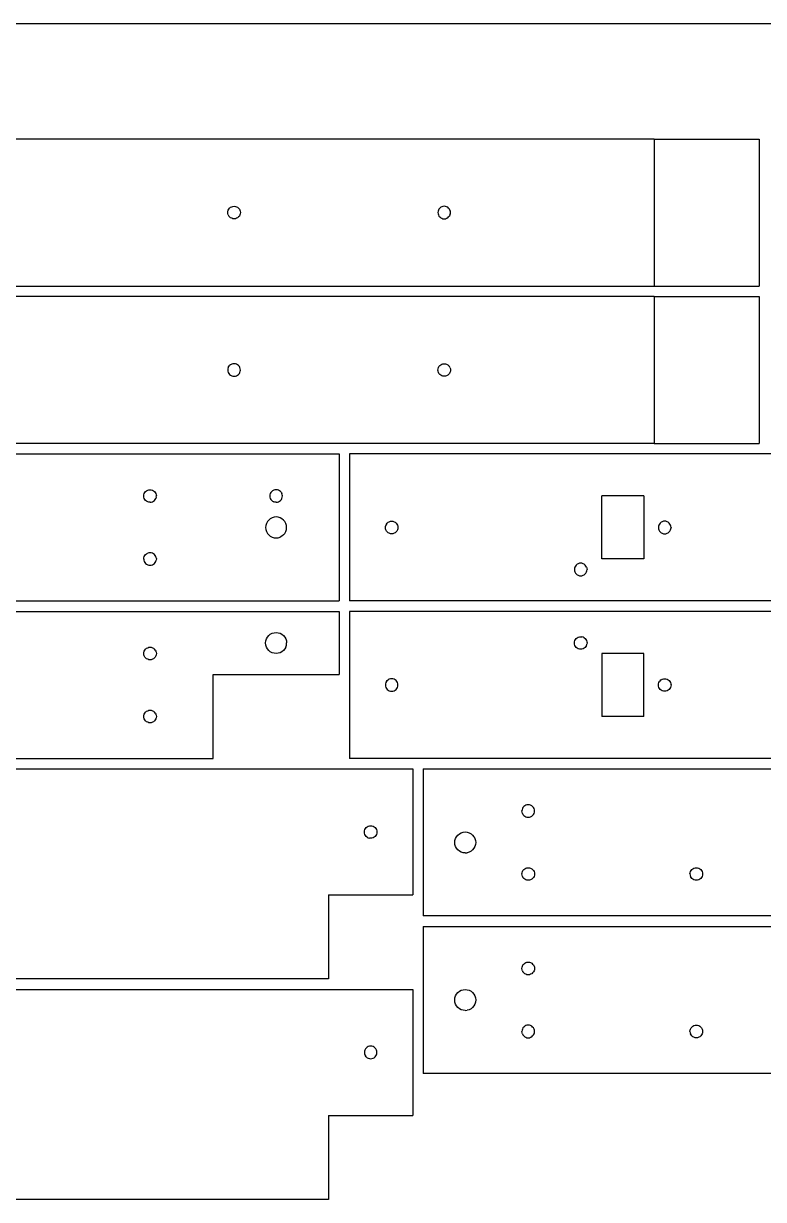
# Model space of a CAD drawing. Extents: x -122 to 122, y -61 to 61.
# Drawn here: x -3.6 to 31.7, y 5 to 61 of the extents above; entities that cross this region are included whole.
import ezdxf

# ---------------------------------------------------------------- set-up
doc = ezdxf.new("R2010")
doc.units = 0

msp = doc.modelspace()

# ---------------------------------------------------------------- linework, layer by layer
for p, q in [((-122.046, 60.991), (121.954, 60.991)), ((26.454, 55.491), (-33.546, 55.491)), ((26.454, 55.491), (26.454, 48.491)), ((26.454, 55.491), (31.454, 55.491)), ((31.454, 55.491), (31.454, 48.491)), ((6.16, 52.049), (6.177, 52.105)), ((6.177, 52.105), (6.204, 52.157)), ((6.204, 52.157), (6.242, 52.203)), ((6.242, 52.203), (6.287, 52.24)), ((6.287, 52.24), (6.339, 52.268)), ((6.339, 52.268), (6.395, 52.285)), ((6.395, 52.285), (6.454, 52.291)), ((6.454, 52.291), (6.512, 52.285)), ((6.512, 52.285), (6.569, 52.268)), ((6.569, 52.268), (6.621, 52.24)), ((6.621, 52.24), (6.666, 52.203)), ((6.666, 52.203), (6.703, 52.157)), ((6.703, 52.157), (6.731, 52.105)), ((6.731, 52.105), (6.748, 52.049)), ((16.177, 52.105), (16.16, 52.049)), ((16.204, 52.157), (16.177, 52.105)), ((16.242, 52.203), (16.204, 52.157)), ((16.287, 52.24), (16.242, 52.203)), ((16.339, 52.268), (16.287, 52.24)), ((16.395, 52.285), (16.339, 52.268)), ((16.454, 52.291), (16.395, 52.285)), ((16.512, 52.285), (16.454, 52.291)), ((16.569, 52.268), (16.512, 52.285)), ((16.621, 52.24), (16.569, 52.268)), ((16.666, 52.203), (16.621, 52.24)), ((16.703, 52.157), (16.666, 52.203)), ((16.731, 52.105), (16.703, 52.157)), ((16.748, 52.049), (16.731, 52.105)), ((6.154, 51.991), (6.16, 52.049)), ((6.16, 51.932), (6.154, 51.991)), ((6.177, 51.876), (6.16, 51.932)), ((6.177, 51.876), (6.204, 51.824)), ((6.204, 51.824), (6.242, 51.779)), ((6.287, 51.741), (6.242, 51.779)), ((6.339, 51.714), (6.287, 51.741)), ((6.395, 51.696), (6.339, 51.714)), ((6.454, 51.691), (6.395, 51.696)), ((6.512, 51.696), (6.454, 51.691)), ((6.569, 51.714), (6.512, 51.696)), ((6.621, 51.741), (6.569, 51.714)), ((6.666, 51.779), (6.621, 51.741)), ((6.703, 51.824), (6.666, 51.779)), ((6.731, 51.876), (6.703, 51.824)), ((6.748, 51.932), (6.731, 51.876)), ((6.748, 52.049), (6.754, 51.991)), ((6.754, 51.991), (6.748, 51.932)), ((16.16, 52.049), (16.154, 51.991)), ((16.154, 51.991), (16.16, 51.932)), ((16.16, 51.932), (16.177, 51.876)), ((16.177, 51.876), (16.204, 51.824)), ((16.204, 51.824), (16.242, 51.779)), ((16.242, 51.779), (16.287, 51.741)), ((16.287, 51.741), (16.339, 51.714)), ((16.339, 51.714), (16.395, 51.696)), ((16.395, 51.696), (16.454, 51.691)), ((16.454, 51.691), (16.512, 51.696)), ((16.512, 51.696), (16.569, 51.714)), ((16.569, 51.714), (16.621, 51.741)), ((16.621, 51.741), (16.666, 51.779)), ((16.703, 51.824), (16.666, 51.779)), ((16.731, 51.876), (16.703, 51.824)), ((16.731, 51.876), (16.748, 51.932)), ((16.754, 51.991), (16.748, 52.049)), ((16.748, 51.932), (16.754, 51.991)), ((-33.546, 48.491), (26.454, 48.491)), ((26.454, 48.491), (31.454, 48.491)), ((26.454, 47.991), (-33.546, 47.991)), ((26.454, 47.991), (26.454, 40.991)), ((26.454, 47.991), (31.454, 47.991)), ((31.454, 47.991), (31.454, 40.991)), ((6.16, 44.549), (6.154, 44.491)), ((6.154, 44.491), (6.16, 44.432)), ((6.177, 44.605), (6.16, 44.549)), ((6.16, 44.432), (6.177, 44.376)), ((6.177, 44.605), (6.204, 44.657)), ((6.177, 44.376), (6.204, 44.324)), ((6.204, 44.657), (6.242, 44.703)), ((6.204, 44.324), (6.242, 44.279)), ((6.287, 44.74), (6.242, 44.703)), ((6.242, 44.279), (6.287, 44.241)), ((6.339, 44.768), (6.287, 44.74)), ((6.287, 44.241), (6.339, 44.213)), ((6.395, 44.785), (6.339, 44.768)), ((6.454, 44.791), (6.395, 44.785)), ((6.512, 44.785), (6.454, 44.791)), ((6.569, 44.768), (6.512, 44.785)), ((6.621, 44.74), (6.569, 44.768)), ((6.569, 44.213), (6.621, 44.241)), ((6.666, 44.703), (6.621, 44.74)), ((6.621, 44.241), (6.666, 44.279)), ((6.703, 44.657), (6.666, 44.703)), ((6.666, 44.279), (6.703, 44.324)), ((6.731, 44.605), (6.703, 44.657)), ((6.703, 44.324), (6.731, 44.376)), ((6.748, 44.549), (6.731, 44.605)), ((6.731, 44.376), (6.748, 44.432)), ((6.754, 44.491), (6.748, 44.549)), ((6.748, 44.432), (6.754, 44.491)), ((16.154, 44.491), (16.16, 44.549)), ((16.16, 44.432), (16.154, 44.491)), ((16.16, 44.549), (16.177, 44.605)), ((16.177, 44.376), (16.16, 44.432)), ((16.177, 44.605), (16.204, 44.657)), ((16.204, 44.324), (16.177, 44.376)), ((16.204, 44.657), (16.242, 44.703)), ((16.242, 44.279), (16.204, 44.324)), ((16.242, 44.703), (16.287, 44.74)), ((16.287, 44.241), (16.242, 44.279)), ((16.287, 44.74), (16.339, 44.768)), ((16.339, 44.213), (16.287, 44.241)), ((16.339, 44.768), (16.395, 44.785)), ((16.395, 44.785), (16.454, 44.791)), ((16.454, 44.791), (16.512, 44.785)), ((16.512, 44.785), (16.569, 44.768)), ((16.569, 44.768), (16.621, 44.74)), ((16.621, 44.241), (16.569, 44.213)), ((16.621, 44.74), (16.666, 44.703)), ((16.666, 44.279), (16.621, 44.241)), ((16.703, 44.657), (16.666, 44.703)), ((16.703, 44.324), (16.666, 44.279)), ((16.731, 44.605), (16.703, 44.657)), ((16.731, 44.376), (16.703, 44.324)), ((16.731, 44.605), (16.748, 44.549)), ((16.748, 44.432), (16.731, 44.376)), ((16.748, 44.549), (16.754, 44.491)), ((16.754, 44.491), (16.748, 44.432)), ((6.339, 44.213), (6.395, 44.196)), ((6.395, 44.196), (6.454, 44.191)), ((6.454, 44.191), (6.512, 44.196)), ((6.512, 44.196), (6.569, 44.213)), ((16.395, 44.196), (16.339, 44.213)), ((16.454, 44.191), (16.395, 44.196)), ((16.512, 44.196), (16.454, 44.191)), ((16.569, 44.213), (16.512, 44.196)), ((26.454, 40.991), (-33.546, 40.991)), ((26.454, 40.991), (31.454, 40.991)), ((-38.546, 40.491), (11.454, 40.491)), ((11.454, 40.491), (11.454, 33.491)), ((11.954, 40.491), (11.954, 33.491)), ((91.954, 40.491), (11.954, 40.491)), ((2.177, 38.606), (2.204, 38.657)), ((2.204, 38.657), (2.242, 38.703)), ((2.242, 38.703), (2.287, 38.74)), ((2.287, 38.74), (2.339, 38.768)), ((2.339, 38.768), (2.395, 38.785)), ((2.395, 38.785), (2.454, 38.791)), ((2.454, 38.791), (2.512, 38.785)), ((2.512, 38.785), (2.569, 38.768)), ((2.569, 38.768), (2.621, 38.74)), ((2.621, 38.74), (2.666, 38.703)), ((2.666, 38.703), (2.703, 38.657)), ((2.703, 38.657), (2.731, 38.606)), ((8.204, 38.657), (8.177, 38.606)), ((8.242, 38.703), (8.204, 38.657)), ((8.287, 38.74), (8.242, 38.703)), ((8.339, 38.768), (8.287, 38.74)), ((8.395, 38.785), (8.339, 38.768)), ((8.454, 38.791), (8.395, 38.785)), ((8.512, 38.785), (8.454, 38.791)), ((8.569, 38.768), (8.512, 38.785)), ((8.621, 38.74), (8.569, 38.768)), ((8.666, 38.703), (8.621, 38.74)), ((8.703, 38.657), (8.666, 38.703)), ((8.703, 38.657), (8.731, 38.606)), ((2.154, 38.491), (2.16, 38.549)), ((2.16, 38.432), (2.154, 38.491)), ((2.16, 38.549), (2.177, 38.606)), ((2.177, 38.376), (2.16, 38.432)), ((2.204, 38.324), (2.177, 38.376)), ((2.242, 38.279), (2.204, 38.324)), ((2.287, 38.241), (2.242, 38.279)), ((2.339, 38.214), (2.287, 38.241)), ((2.395, 38.196), (2.339, 38.214)), ((2.454, 38.191), (2.395, 38.196)), ((2.454, 38.191), (2.512, 38.196)), ((2.512, 38.196), (2.569, 38.214)), ((2.569, 38.214), (2.621, 38.241)), ((2.621, 38.241), (2.666, 38.279)), ((2.666, 38.279), (2.703, 38.324)), ((2.703, 38.324), (2.731, 38.376)), ((2.731, 38.606), (2.748, 38.549)), ((2.748, 38.432), (2.731, 38.376)), ((2.748, 38.549), (2.754, 38.491)), ((2.748, 38.432), (2.754, 38.491)), ((8.16, 38.549), (8.154, 38.491)), ((8.154, 38.491), (8.16, 38.432)), ((8.177, 38.606), (8.16, 38.549)), ((8.16, 38.432), (8.177, 38.376)), ((8.177, 38.376), (8.204, 38.324)), ((8.204, 38.324), (8.242, 38.279)), ((8.242, 38.279), (8.287, 38.241)), ((8.287, 38.241), (8.339, 38.214)), ((8.395, 38.196), (8.339, 38.214)), ((8.454, 38.191), (8.395, 38.196)), ((8.454, 38.191), (8.512, 38.196)), ((8.512, 38.196), (8.569, 38.214)), ((8.569, 38.214), (8.621, 38.241)), ((8.621, 38.241), (8.666, 38.279)), ((8.666, 38.279), (8.703, 38.324)), ((8.703, 38.324), (8.731, 38.376)), ((8.748, 38.549), (8.731, 38.606)), ((8.731, 38.376), (8.748, 38.432)), ((8.754, 38.491), (8.748, 38.549)), ((8.748, 38.432), (8.754, 38.491)), ((23.954, 35.491), (23.954, 38.491)), ((25.954, 38.491), (23.954, 38.491)), ((25.954, 38.491), (25.954, 35.491)), ((7.963, 37.088), (7.954, 36.991)), ((7.954, 36.991), (7.963, 36.893)), ((7.992, 37.182), (7.963, 37.088)), ((8.038, 37.269), (7.992, 37.182)), ((8.1, 37.344), (8.038, 37.269)), ((8.176, 37.406), (8.1, 37.344)), ((8.263, 37.453), (8.176, 37.406)), ((8.356, 37.481), (8.263, 37.453)), ((8.454, 37.491), (8.356, 37.481)), ((8.551, 37.481), (8.454, 37.491)), ((8.645, 37.453), (8.551, 37.481)), ((8.732, 37.406), (8.645, 37.453)), ((8.807, 37.344), (8.732, 37.406)), ((8.87, 37.269), (8.807, 37.344)), ((8.916, 37.182), (8.87, 37.269)), ((8.944, 37.088), (8.916, 37.182)), ((8.954, 36.991), (8.944, 37.088)), ((8.944, 36.893), (8.954, 36.991)), ((13.654, 36.991), (13.66, 37.049)), ((13.66, 36.932), (13.654, 36.991)), ((13.677, 37.106), (13.66, 37.049)), ((13.704, 37.157), (13.677, 37.106)), ((13.704, 37.157), (13.742, 37.203)), ((13.742, 37.203), (13.787, 37.24)), ((13.787, 37.24), (13.839, 37.268)), ((13.839, 37.268), (13.895, 37.285)), ((13.895, 37.285), (13.954, 37.291)), ((13.954, 37.291), (14.012, 37.285)), ((14.012, 37.285), (14.069, 37.268)), ((14.069, 37.268), (14.121, 37.24)), ((14.121, 37.24), (14.166, 37.203)), ((14.166, 37.203), (14.203, 37.157)), ((14.203, 37.157), (14.231, 37.106)), ((14.231, 37.106), (14.248, 37.049)), ((14.248, 37.049), (14.254, 36.991)), ((14.254, 36.991), (14.248, 36.932)), ((26.66, 37.049), (26.654, 36.991)), ((26.654, 36.991), (26.66, 36.932)), ((26.677, 37.106), (26.66, 37.049)), ((26.704, 37.157), (26.677, 37.106)), ((26.742, 37.203), (26.704, 37.157)), ((26.787, 37.24), (26.742, 37.203)), ((26.839, 37.268), (26.787, 37.24)), ((26.895, 37.285), (26.839, 37.268)), ((26.954, 37.291), (26.895, 37.285)), ((27.012, 37.285), (26.954, 37.291)), ((27.069, 37.268), (27.012, 37.285)), ((27.121, 37.24), (27.069, 37.268)), ((27.166, 37.203), (27.121, 37.24)), ((27.203, 37.157), (27.166, 37.203)), ((27.231, 37.106), (27.203, 37.157)), ((27.248, 37.049), (27.231, 37.106)), ((27.254, 36.991), (27.248, 37.049)), ((27.248, 36.932), (27.252, 36.973)), ((27.254, 36.991), (27.252, 36.973)), ((7.963, 36.893), (7.992, 36.799)), ((7.992, 36.799), (8.038, 36.713)), ((8.038, 36.713), (8.1, 36.637)), ((8.1, 36.637), (8.176, 36.575)), ((8.176, 36.575), (8.263, 36.529)), ((8.263, 36.529), (8.356, 36.5)), ((8.356, 36.5), (8.454, 36.491)), ((8.454, 36.491), (8.551, 36.5)), ((8.551, 36.5), (8.645, 36.529)), ((8.732, 36.575), (8.645, 36.529)), ((8.807, 36.637), (8.732, 36.575)), ((8.807, 36.637), (8.87, 36.713)), ((8.87, 36.713), (8.916, 36.799)), ((8.916, 36.799), (8.944, 36.893)), ((13.677, 36.876), (13.66, 36.932)), ((13.704, 36.824), (13.677, 36.876)), ((13.742, 36.779), (13.704, 36.824)), ((13.787, 36.741), (13.742, 36.779)), ((13.839, 36.714), (13.787, 36.741)), ((13.895, 36.697), (13.839, 36.714)), ((13.954, 36.691), (13.895, 36.697)), ((14.012, 36.697), (13.954, 36.691)), ((14.069, 36.714), (14.012, 36.697)), ((14.121, 36.741), (14.069, 36.714)), ((14.166, 36.779), (14.121, 36.741)), ((14.203, 36.824), (14.166, 36.779)), ((14.231, 36.876), (14.203, 36.824)), ((14.248, 36.932), (14.231, 36.876)), ((26.66, 36.932), (26.677, 36.876)), ((26.677, 36.876), (26.704, 36.824)), ((26.742, 36.779), (26.704, 36.824)), ((26.787, 36.741), (26.742, 36.779)), ((26.787, 36.741), (26.839, 36.714)), ((26.839, 36.714), (26.895, 36.697)), ((26.895, 36.697), (26.954, 36.691)), ((26.954, 36.691), (27.012, 36.697)), ((27.012, 36.697), (27.069, 36.714)), ((27.069, 36.714), (27.121, 36.741)), ((27.121, 36.741), (27.166, 36.779)), ((27.166, 36.779), (27.203, 36.824)), ((27.203, 36.824), (27.231, 36.876)), ((27.231, 36.876), (27.248, 36.932)), ((2.154, 35.491), (2.16, 35.549)), ((2.155, 35.479), (2.154, 35.491)), ((2.155, 35.479), (2.16, 35.432)), ((2.16, 35.549), (2.177, 35.606)), ((2.16, 35.432), (2.177, 35.376)), ((2.177, 35.606), (2.204, 35.657)), ((2.177, 35.376), (2.204, 35.324)), ((2.204, 35.657), (2.242, 35.703)), ((2.204, 35.324), (2.242, 35.279)), ((2.242, 35.703), (2.287, 35.74)), ((2.287, 35.74), (2.339, 35.768)), ((2.395, 35.785), (2.339, 35.768)), ((2.454, 35.791), (2.395, 35.785)), ((2.512, 35.785), (2.454, 35.791)), ((2.569, 35.768), (2.512, 35.785)), ((2.621, 35.74), (2.569, 35.768)), ((2.666, 35.703), (2.621, 35.74)), ((2.703, 35.657), (2.666, 35.703)), ((2.666, 35.279), (2.703, 35.324)), ((2.731, 35.606), (2.703, 35.657)), ((2.703, 35.324), (2.731, 35.376)), ((2.748, 35.549), (2.731, 35.606)), ((2.731, 35.376), (2.748, 35.432)), ((2.748, 35.549), (2.754, 35.491)), ((2.754, 35.491), (2.748, 35.432)), ((22.895, 35.285), (22.839, 35.268)), ((22.954, 35.291), (22.895, 35.285)), ((23.012, 35.285), (22.954, 35.291)), ((23.069, 35.268), (23.012, 35.285)), ((25.954, 35.491), (23.954, 35.491)), ((2.242, 35.279), (2.287, 35.241)), ((2.287, 35.241), (2.339, 35.214)), ((2.339, 35.214), (2.395, 35.196)), ((2.395, 35.196), (2.454, 35.191)), ((2.454, 35.191), (2.512, 35.196)), ((2.512, 35.196), (2.569, 35.214)), ((2.569, 35.214), (2.621, 35.241)), ((2.621, 35.241), (2.666, 35.279)), ((22.66, 35.049), (22.654, 34.991)), ((22.654, 34.991), (22.66, 34.932)), ((22.677, 35.106), (22.66, 35.049)), ((22.66, 34.932), (22.677, 34.876)), ((22.704, 35.157), (22.677, 35.106)), ((22.677, 34.876), (22.704, 34.824)), ((22.742, 35.203), (22.704, 35.157)), ((22.704, 34.824), (22.742, 34.779)), ((22.787, 35.24), (22.742, 35.203)), ((22.742, 34.779), (22.787, 34.741)), ((22.839, 35.268), (22.787, 35.24)), ((22.787, 34.741), (22.839, 34.714)), ((23.121, 35.24), (23.069, 35.268)), ((23.069, 34.714), (23.121, 34.741)), ((23.166, 35.203), (23.121, 35.24)), ((23.121, 34.741), (23.166, 34.779)), ((23.203, 35.157), (23.166, 35.203)), ((23.166, 34.779), (23.203, 34.824)), ((23.231, 35.106), (23.203, 35.157)), ((23.203, 34.824), (23.231, 34.876)), ((23.231, 35.106), (23.248, 35.049)), ((23.231, 34.876), (23.248, 34.932)), ((23.248, 35.049), (23.254, 34.991)), ((23.248, 34.932), (23.254, 34.991)), ((22.839, 34.714), (22.895, 34.697)), ((22.895, 34.697), (22.954, 34.691)), ((22.954, 34.691), (23.012, 34.697)), ((23.012, 34.697), (23.069, 34.714)), ((-38.546, 33.491), (11.454, 33.491)), ((91.954, 33.491), (11.954, 33.491)), ((-38.546, 32.991), (11.454, 32.991)), ((11.454, 32.991), (11.454, 29.991)), ((91.954, 32.991), (11.954, 32.991)), ((11.954, 32.991), (11.954, 25.991)), ((8.176, 31.906), (8.263, 31.953)), ((8.263, 31.953), (8.356, 31.981)), ((8.356, 31.981), (8.454, 31.991)), ((8.454, 31.991), (8.551, 31.981)), ((8.551, 31.981), (8.645, 31.953)), ((8.645, 31.953), (8.732, 31.906)), ((7.954, 31.491), (7.963, 31.588)), ((7.963, 31.393), (7.954, 31.491)), ((7.963, 31.588), (7.992, 31.682)), ((7.992, 31.299), (7.963, 31.393)), ((7.992, 31.682), (8.038, 31.768)), ((8.038, 31.768), (8.1, 31.844)), ((8.1, 31.844), (8.176, 31.906)), ((8.732, 31.906), (8.807, 31.844)), ((8.807, 31.844), (8.87, 31.768)), ((8.87, 31.768), (8.916, 31.682)), ((8.916, 31.682), (8.944, 31.588)), ((8.916, 31.299), (8.944, 31.393)), ((8.944, 31.588), (8.954, 31.491)), ((8.944, 31.393), (8.954, 31.491)), ((22.654, 31.491), (22.66, 31.549)), ((22.66, 31.432), (22.654, 31.491)), ((22.66, 31.549), (22.677, 31.606)), ((22.677, 31.376), (22.66, 31.432)), ((22.677, 31.606), (22.704, 31.657)), ((22.704, 31.324), (22.677, 31.376)), ((22.704, 31.657), (22.742, 31.703)), ((22.742, 31.703), (22.787, 31.74)), ((22.787, 31.74), (22.839, 31.768)), ((22.839, 31.768), (22.895, 31.785)), ((22.895, 31.785), (22.954, 31.791)), ((22.954, 31.791), (23.012, 31.785)), ((23.069, 31.768), (23.012, 31.785)), ((23.121, 31.74), (23.069, 31.768)), ((23.121, 31.74), (23.166, 31.703)), ((23.166, 31.703), (23.203, 31.657)), ((23.203, 31.657), (23.231, 31.606)), ((23.231, 31.376), (23.203, 31.324)), ((23.231, 31.606), (23.248, 31.549)), ((23.231, 31.376), (23.248, 31.432)), ((23.248, 31.549), (23.254, 31.491)), ((23.254, 31.491), (23.248, 31.432)), ((2.154, 30.991), (2.16, 31.049)), ((2.155, 30.979), (2.154, 30.991)), ((2.16, 30.932), (2.155, 30.979)), ((2.16, 31.049), (2.177, 31.106)), ((2.177, 30.876), (2.16, 30.932)), ((2.177, 31.106), (2.204, 31.157)), ((2.204, 30.824), (2.177, 30.876)), ((2.204, 31.157), (2.242, 31.203)), ((2.242, 30.779), (2.204, 30.824)), ((2.242, 31.203), (2.287, 31.24)), ((2.287, 31.24), (2.339, 31.268)), ((2.339, 31.268), (2.395, 31.285)), ((2.395, 31.285), (2.454, 31.291)), ((2.454, 31.291), (2.512, 31.285)), ((2.512, 31.285), (2.569, 31.268)), ((2.569, 31.268), (2.621, 31.24)), ((2.666, 31.203), (2.621, 31.24)), ((2.703, 31.157), (2.666, 31.203)), ((2.703, 30.824), (2.666, 30.779)), ((2.703, 31.157), (2.731, 31.106)), ((2.731, 30.876), (2.703, 30.824)), ((2.731, 31.106), (2.748, 31.049)), ((2.748, 30.932), (2.731, 30.876)), ((2.748, 31.049), (2.754, 30.991)), ((2.754, 30.991), (2.748, 30.932)), ((8.038, 31.213), (7.992, 31.299)), ((8.1, 31.137), (8.038, 31.213)), ((8.176, 31.075), (8.1, 31.137)), ((8.263, 31.029), (8.176, 31.075)), ((8.356, 31), (8.263, 31.029)), ((8.454, 30.991), (8.356, 31)), ((8.551, 31), (8.454, 30.991)), ((8.645, 31.029), (8.551, 31)), ((8.732, 31.075), (8.645, 31.029)), ((8.807, 31.137), (8.732, 31.075)), ((8.87, 31.213), (8.807, 31.137)), ((8.916, 31.299), (8.87, 31.213)), ((22.742, 31.279), (22.704, 31.324)), ((22.787, 31.241), (22.742, 31.279)), ((22.839, 31.214), (22.787, 31.241)), ((22.895, 31.197), (22.839, 31.214)), ((22.954, 31.191), (22.895, 31.197)), ((23.012, 31.197), (22.954, 31.191)), ((23.069, 31.214), (23.012, 31.197)), ((23.121, 31.241), (23.069, 31.214)), ((23.166, 31.279), (23.121, 31.241)), ((23.203, 31.324), (23.166, 31.279)), ((25.954, 30.991), (23.954, 30.991)), ((23.954, 30.991), (23.954, 27.991)), ((25.954, 27.991), (25.954, 30.991)), ((2.287, 30.741), (2.242, 30.779)), ((2.339, 30.714), (2.287, 30.741)), ((2.395, 30.696), (2.339, 30.714)), ((2.454, 30.691), (2.395, 30.696)), ((2.512, 30.696), (2.454, 30.691)), ((2.569, 30.714), (2.512, 30.696)), ((2.621, 30.741), (2.569, 30.714)), ((2.666, 30.779), (2.621, 30.741)), ((5.454, 29.991), (11.454, 29.991)), ((5.454, 25.991), (5.454, 29.991)), ((13.704, 29.657), (13.742, 29.703)), ((13.742, 29.703), (13.787, 29.74)), ((13.839, 29.768), (13.787, 29.74)), ((13.895, 29.785), (13.839, 29.768)), ((13.954, 29.791), (13.895, 29.785)), ((14.012, 29.785), (13.954, 29.791)), ((14.069, 29.768), (14.012, 29.785)), ((14.121, 29.74), (14.069, 29.768)), ((14.166, 29.703), (14.121, 29.74)), ((14.203, 29.657), (14.166, 29.703)), ((26.742, 29.703), (26.704, 29.657)), ((26.787, 29.74), (26.742, 29.703)), ((26.787, 29.74), (26.839, 29.768)), ((26.839, 29.768), (26.895, 29.785)), ((26.895, 29.785), (26.954, 29.791)), ((26.954, 29.791), (27.012, 29.785)), ((27.012, 29.785), (27.069, 29.768)), ((27.069, 29.768), (27.121, 29.74)), ((27.121, 29.74), (27.166, 29.703)), ((27.166, 29.703), (27.203, 29.657)), ((13.66, 29.549), (13.654, 29.491)), ((13.654, 29.491), (13.66, 29.432)), ((13.677, 29.606), (13.66, 29.549)), ((13.66, 29.432), (13.677, 29.376)), ((13.704, 29.657), (13.677, 29.606)), ((13.677, 29.376), (13.704, 29.324)), ((13.704, 29.324), (13.742, 29.279)), ((13.742, 29.279), (13.787, 29.241)), ((13.787, 29.241), (13.839, 29.214)), ((13.839, 29.214), (13.895, 29.197)), ((13.895, 29.197), (13.954, 29.191)), ((13.954, 29.191), (14.012, 29.197)), ((14.012, 29.197), (14.069, 29.214)), ((14.069, 29.214), (14.121, 29.241)), ((14.121, 29.241), (14.166, 29.279)), ((14.166, 29.279), (14.203, 29.324)), ((14.231, 29.606), (14.203, 29.657)), ((14.203, 29.324), (14.231, 29.376)), ((14.248, 29.549), (14.231, 29.606)), ((14.231, 29.376), (14.248, 29.432)), ((14.254, 29.491), (14.248, 29.549)), ((14.248, 29.432), (14.254, 29.491)), ((26.654, 29.491), (26.66, 29.549)), ((26.66, 29.432), (26.654, 29.491)), ((26.66, 29.549), (26.677, 29.606)), ((26.677, 29.376), (26.66, 29.432)), ((26.677, 29.606), (26.704, 29.657)), ((26.704, 29.324), (26.677, 29.376)), ((26.742, 29.279), (26.704, 29.324)), ((26.787, 29.241), (26.742, 29.279)), ((26.839, 29.214), (26.787, 29.241)), ((26.895, 29.197), (26.839, 29.214)), ((26.954, 29.191), (26.895, 29.197)), ((27.012, 29.197), (26.954, 29.191)), ((27.069, 29.214), (27.012, 29.197)), ((27.121, 29.241), (27.069, 29.214)), ((27.166, 29.279), (27.121, 29.241)), ((27.203, 29.324), (27.166, 29.279)), ((27.203, 29.657), (27.231, 29.606)), ((27.231, 29.376), (27.203, 29.324)), ((27.231, 29.606), (27.248, 29.549)), ((27.248, 29.432), (27.231, 29.376)), ((27.248, 29.549), (27.252, 29.508)), ((27.254, 29.491), (27.248, 29.432)), ((27.254, 29.491), (27.252, 29.508)), ((2.154, 27.991), (2.16, 28.049)), ((2.16, 28.049), (2.177, 28.106)), ((2.177, 28.106), (2.204, 28.157)), ((2.204, 28.157), (2.242, 28.203)), ((2.242, 28.203), (2.287, 28.24)), ((2.287, 28.24), (2.339, 28.268)), ((2.339, 28.268), (2.395, 28.285)), ((2.395, 28.285), (2.454, 28.291)), ((2.454, 28.291), (2.512, 28.285)), ((2.512, 28.285), (2.569, 28.268)), ((2.569, 28.268), (2.621, 28.24)), ((2.666, 28.203), (2.621, 28.24)), ((2.703, 28.157), (2.666, 28.203)), ((2.703, 28.157), (2.731, 28.106)), ((2.731, 28.106), (2.748, 28.049)), ((2.748, 28.049), (2.754, 27.991)), ((2.155, 27.979), (2.154, 27.991)), ((2.16, 27.932), (2.155, 27.979)), ((2.177, 27.876), (2.16, 27.932)), ((2.204, 27.824), (2.177, 27.876)), ((2.242, 27.779), (2.204, 27.824)), ((2.287, 27.741), (2.242, 27.779)), ((2.339, 27.714), (2.287, 27.741)), ((2.395, 27.696), (2.339, 27.714)), ((2.454, 27.691), (2.395, 27.696)), ((2.512, 27.696), (2.454, 27.691)), ((2.569, 27.714), (2.512, 27.696)), ((2.621, 27.741), (2.569, 27.714)), ((2.666, 27.779), (2.621, 27.741)), ((2.703, 27.824), (2.666, 27.779)), ((2.731, 27.876), (2.703, 27.824)), ((2.748, 27.932), (2.731, 27.876)), ((2.754, 27.991), (2.748, 27.932)), ((25.954, 27.991), (23.954, 27.991)), ((-38.546, 25.991), (5.454, 25.991)), ((91.954, 25.991), (11.954, 25.991)), ((-119.046, 25.491), (14.954, 25.491)), ((14.954, 25.491), (14.954, 19.491)), ((15.454, 25.491), (59.454, 25.491)), ((15.454, 25.491), (15.454, 18.491)), ((20.16, 23.549), (20.154, 23.491)), ((20.177, 23.605), (20.16, 23.549)), ((20.204, 23.657), (20.177, 23.605)), ((20.242, 23.703), (20.204, 23.657)), ((20.287, 23.74), (20.242, 23.703)), ((20.339, 23.768), (20.287, 23.74)), ((20.395, 23.785), (20.339, 23.768)), ((20.454, 23.791), (20.395, 23.785)), ((20.512, 23.785), (20.454, 23.791)), ((20.569, 23.768), (20.512, 23.785)), ((20.62, 23.74), (20.569, 23.768)), ((20.666, 23.703), (20.62, 23.74)), ((20.703, 23.657), (20.666, 23.703)), ((20.731, 23.605), (20.703, 23.657)), ((20.748, 23.549), (20.731, 23.605)), ((20.754, 23.491), (20.748, 23.549)), ((20.16, 23.432), (20.154, 23.491)), ((20.177, 23.376), (20.16, 23.432)), ((20.177, 23.376), (20.199, 23.334)), ((20.199, 23.334), (20.204, 23.324)), ((20.204, 23.324), (20.242, 23.279)), ((20.242, 23.279), (20.287, 23.241)), ((20.287, 23.241), (20.339, 23.214)), ((20.339, 23.214), (20.395, 23.196)), ((20.395, 23.196), (20.454, 23.191)), ((20.454, 23.191), (20.512, 23.196)), ((20.512, 23.196), (20.569, 23.214)), ((20.569, 23.214), (20.62, 23.241)), ((20.62, 23.241), (20.666, 23.279)), ((20.666, 23.279), (20.703, 23.324)), ((20.703, 23.324), (20.731, 23.376)), ((20.731, 23.376), (20.748, 23.432)), ((20.748, 23.432), (20.753, 23.479)), ((20.753, 23.479), (20.754, 23.491)), ((12.654, 22.491), (12.66, 22.549)), ((12.66, 22.432), (12.654, 22.491)), ((12.66, 22.549), (12.677, 22.606)), ((12.677, 22.376), (12.66, 22.432)), ((12.677, 22.606), (12.704, 22.657)), ((12.704, 22.657), (12.742, 22.703)), ((12.742, 22.703), (12.787, 22.74)), ((12.787, 22.74), (12.839, 22.768)), ((12.839, 22.768), (12.895, 22.785)), ((12.895, 22.785), (12.954, 22.791)), ((12.954, 22.791), (13.012, 22.785)), ((13.012, 22.785), (13.069, 22.768)), ((13.069, 22.768), (13.12, 22.74)), ((13.12, 22.74), (13.166, 22.703)), ((13.166, 22.703), (13.203, 22.657)), ((13.203, 22.657), (13.231, 22.606)), ((13.231, 22.606), (13.248, 22.549)), ((13.248, 22.432), (13.231, 22.376)), ((13.248, 22.549), (13.254, 22.491)), ((13.254, 22.491), (13.248, 22.432)), ((17.1, 22.344), (17.176, 22.406)), ((17.176, 22.406), (17.262, 22.453)), ((17.262, 22.453), (17.356, 22.481)), ((17.356, 22.481), (17.454, 22.491)), ((17.454, 22.491), (17.551, 22.481)), ((17.551, 22.481), (17.645, 22.453)), ((17.645, 22.453), (17.732, 22.406)), ((17.732, 22.406), (17.807, 22.344)), ((12.704, 22.324), (12.677, 22.376)), ((12.742, 22.279), (12.704, 22.324)), ((12.787, 22.241), (12.742, 22.279)), ((12.787, 22.241), (12.839, 22.214)), ((12.839, 22.214), (12.895, 22.196)), ((12.954, 22.191), (12.895, 22.196)), ((13.012, 22.196), (12.954, 22.191)), ((13.069, 22.214), (13.012, 22.196)), ((13.12, 22.241), (13.069, 22.214)), ((13.166, 22.279), (13.12, 22.241)), ((13.203, 22.324), (13.166, 22.279)), ((13.231, 22.376), (13.203, 22.324)), ((16.954, 21.991), (16.963, 22.088)), ((16.963, 21.893), (16.954, 21.991)), ((16.963, 22.088), (16.992, 22.182)), ((16.992, 21.799), (16.963, 21.893)), ((16.992, 22.182), (17.038, 22.268)), ((17.038, 22.268), (17.1, 22.344)), ((17.807, 22.344), (17.87, 22.268)), ((17.87, 22.268), (17.877, 22.254)), ((17.877, 22.254), (17.916, 22.182)), ((17.916, 22.182), (17.944, 22.088)), ((17.944, 21.893), (17.916, 21.799)), ((17.944, 22.088), (17.954, 21.991)), ((17.954, 21.991), (17.944, 21.893)), ((17.038, 21.713), (16.992, 21.799)), ((17.1, 21.637), (17.038, 21.713)), ((17.176, 21.575), (17.1, 21.637)), ((17.262, 21.529), (17.176, 21.575)), ((17.356, 21.5), (17.262, 21.529)), ((17.453, 21.491), (17.356, 21.5)), ((17.454, 21.491), (17.453, 21.491)), ((17.454, 21.491), (17.551, 21.5)), ((17.454, 21.491), (17.454, 21.491)), ((17.645, 21.529), (17.551, 21.5)), ((17.732, 21.575), (17.645, 21.529)), ((17.807, 21.637), (17.732, 21.575)), ((17.87, 21.713), (17.807, 21.637)), ((17.916, 21.799), (17.87, 21.713)), ((20.242, 20.703), (20.287, 20.74)), ((20.287, 20.74), (20.339, 20.768)), ((20.339, 20.768), (20.395, 20.785)), ((20.395, 20.785), (20.454, 20.791)), ((20.454, 20.791), (20.512, 20.785)), ((20.512, 20.785), (20.569, 20.768)), ((20.569, 20.768), (20.62, 20.74)), ((20.62, 20.74), (20.666, 20.703)), ((28.242, 20.703), (28.287, 20.74)), ((28.287, 20.74), (28.339, 20.768)), ((28.339, 20.768), (28.395, 20.785)), ((28.395, 20.785), (28.454, 20.791)), ((28.454, 20.791), (28.512, 20.785)), ((28.512, 20.785), (28.569, 20.768)), ((28.569, 20.768), (28.62, 20.74)), ((28.62, 20.74), (28.666, 20.703)), ((20.154, 20.491), (20.16, 20.549)), ((20.16, 20.432), (20.154, 20.491)), ((20.16, 20.549), (20.177, 20.605)), ((20.177, 20.376), (20.16, 20.432)), ((20.177, 20.605), (20.204, 20.657)), ((20.177, 20.376), (20.204, 20.324)), ((20.204, 20.657), (20.242, 20.703)), ((20.204, 20.324), (20.242, 20.279)), ((20.287, 20.241), (20.242, 20.279)), ((20.339, 20.214), (20.287, 20.241)), ((20.395, 20.196), (20.339, 20.214)), ((20.454, 20.191), (20.395, 20.196)), ((20.512, 20.196), (20.454, 20.191)), ((20.569, 20.214), (20.512, 20.196)), ((20.62, 20.241), (20.569, 20.214)), ((20.666, 20.279), (20.62, 20.241)), ((20.666, 20.703), (20.703, 20.657)), ((20.703, 20.324), (20.666, 20.279)), ((20.703, 20.657), (20.731, 20.605)), ((20.731, 20.376), (20.703, 20.324)), ((20.731, 20.605), (20.748, 20.549)), ((20.748, 20.432), (20.731, 20.376)), ((20.748, 20.549), (20.754, 20.491)), ((20.753, 20.479), (20.748, 20.432)), ((20.754, 20.491), (20.753, 20.479)), ((28.155, 20.502), (28.154, 20.491)), ((28.154, 20.491), (28.16, 20.432)), ((28.155, 20.502), (28.16, 20.549)), ((28.16, 20.549), (28.177, 20.605)), ((28.16, 20.432), (28.177, 20.376)), ((28.177, 20.605), (28.204, 20.657)), ((28.204, 20.324), (28.177, 20.376)), ((28.204, 20.657), (28.242, 20.703)), ((28.242, 20.279), (28.204, 20.324)), ((28.287, 20.241), (28.242, 20.279)), ((28.339, 20.214), (28.287, 20.241)), ((28.395, 20.196), (28.339, 20.214)), ((28.454, 20.191), (28.395, 20.196)), ((28.512, 20.196), (28.454, 20.191)), ((28.569, 20.214), (28.512, 20.196)), ((28.62, 20.241), (28.569, 20.214)), ((28.666, 20.279), (28.62, 20.241)), ((28.666, 20.703), (28.703, 20.657)), ((28.703, 20.324), (28.666, 20.279)), ((28.703, 20.657), (28.731, 20.605)), ((28.731, 20.376), (28.703, 20.324)), ((28.731, 20.605), (28.748, 20.549)), ((28.748, 20.432), (28.731, 20.376)), ((28.748, 20.549), (28.754, 20.491)), ((28.754, 20.491), (28.748, 20.432)), ((10.954, 19.491), (10.954, 15.491)), ((10.954, 19.491), (14.954, 19.491)), ((65.454, 18.491), (15.454, 18.491)), ((15.454, 17.991), (15.454, 10.991)), ((15.454, 17.991), (59.454, 17.991)), ((20.242, 16.203), (20.287, 16.24)), ((20.287, 16.24), (20.339, 16.268)), ((20.339, 16.268), (20.395, 16.285)), ((20.395, 16.285), (20.454, 16.291)), ((20.454, 16.291), (20.512, 16.285)), ((20.512, 16.285), (20.569, 16.268)), ((20.569, 16.268), (20.62, 16.24)), ((20.62, 16.24), (20.666, 16.203)), ((20.154, 15.991), (20.16, 16.049)), ((20.16, 15.932), (20.154, 15.991)), ((20.16, 16.049), (20.177, 16.105)), ((20.177, 15.876), (20.16, 15.932)), ((20.177, 16.105), (20.204, 16.157)), ((20.177, 15.876), (20.193, 15.845)), ((20.204, 15.824), (20.193, 15.845)), ((20.204, 16.157), (20.242, 16.203)), ((20.242, 15.779), (20.204, 15.824)), ((20.287, 15.741), (20.242, 15.779)), ((20.339, 15.714), (20.287, 15.741)), ((20.395, 15.696), (20.339, 15.714)), ((20.454, 15.691), (20.395, 15.696)), ((20.512, 15.696), (20.454, 15.691)), ((20.569, 15.714), (20.512, 15.696)), ((20.62, 15.741), (20.569, 15.714)), ((20.666, 15.779), (20.62, 15.741)), ((20.666, 16.203), (20.703, 16.157)), ((20.703, 15.824), (20.666, 15.779)), ((20.703, 16.157), (20.731, 16.105)), ((20.731, 15.876), (20.703, 15.824)), ((20.731, 16.105), (20.748, 16.049)), ((20.748, 15.932), (20.731, 15.876)), ((20.748, 16.049), (20.754, 15.991)), ((20.752, 15.967), (20.748, 15.932)), ((20.754, 15.991), (20.752, 15.967)), ((10.954, 15.491), (-22.046, 15.491)), ((-119.046, 14.991), (14.954, 14.991)), ((14.954, 14.991), (14.954, 8.991)), ((16.954, 14.491), (16.963, 14.588)), ((16.963, 14.588), (16.992, 14.682)), ((16.992, 14.682), (17.038, 14.768)), ((17.038, 14.768), (17.1, 14.844)), ((17.1, 14.844), (17.176, 14.906)), ((17.176, 14.906), (17.262, 14.953)), ((17.262, 14.953), (17.356, 14.981)), ((17.356, 14.981), (17.454, 14.991)), ((17.454, 14.991), (17.551, 14.981)), ((17.551, 14.981), (17.645, 14.953)), ((17.645, 14.953), (17.732, 14.906)), ((17.732, 14.906), (17.807, 14.844)), ((17.807, 14.844), (17.87, 14.768)), ((17.87, 14.768), (17.908, 14.696)), ((17.916, 14.682), (17.908, 14.696)), ((17.916, 14.682), (17.944, 14.588)), ((17.944, 14.588), (17.954, 14.491)), ((16.963, 14.393), (16.954, 14.491)), ((16.992, 14.299), (16.963, 14.393)), ((17.038, 14.213), (16.992, 14.299)), ((17.1, 14.137), (17.038, 14.213)), ((17.176, 14.075), (17.1, 14.137)), ((17.262, 14.029), (17.176, 14.075)), ((17.356, 14), (17.262, 14.029)), ((17.453, 13.991), (17.356, 14)), ((17.454, 13.991), (17.551, 14)), ((17.645, 14.029), (17.551, 14)), ((17.732, 14.075), (17.645, 14.029)), ((17.807, 14.137), (17.732, 14.075)), ((17.87, 14.213), (17.807, 14.137)), ((17.916, 14.299), (17.87, 14.213)), ((17.944, 14.393), (17.916, 14.299)), ((17.954, 14.491), (17.944, 14.393)), ((17.453, 13.991), (17.454, 13.991)), ((17.454, 13.991), (17.454, 13.991)), ((20.16, 13.049), (20.154, 12.991)), ((20.16, 12.932), (20.154, 12.991)), ((20.177, 13.105), (20.16, 13.049)), ((20.177, 12.876), (20.16, 12.932)), ((20.204, 13.157), (20.177, 13.105)), ((20.242, 13.203), (20.204, 13.157)), ((20.287, 13.24), (20.242, 13.203)), ((20.339, 13.268), (20.287, 13.24)), ((20.395, 13.285), (20.339, 13.268)), ((20.454, 13.291), (20.395, 13.285)), ((20.512, 13.285), (20.454, 13.291)), ((20.569, 13.268), (20.512, 13.285)), ((20.62, 13.24), (20.569, 13.268)), ((20.666, 13.203), (20.62, 13.24)), ((20.703, 13.157), (20.666, 13.203)), ((20.731, 13.105), (20.703, 13.157)), ((20.748, 13.049), (20.731, 13.105)), ((20.731, 12.876), (20.748, 12.932)), ((20.754, 12.991), (20.748, 13.049)), ((20.748, 12.932), (20.752, 12.967)), ((20.752, 12.967), (20.754, 12.991)), ((28.154, 12.991), (28.156, 13.014)), ((28.154, 12.991), (28.16, 12.932)), ((28.156, 13.014), (28.16, 13.049)), ((28.16, 13.049), (28.177, 13.105)), ((28.16, 12.932), (28.177, 12.876)), ((28.177, 13.105), (28.204, 13.157)), ((28.204, 13.157), (28.242, 13.203)), ((28.242, 13.203), (28.287, 13.24)), ((28.287, 13.24), (28.339, 13.268)), ((28.339, 13.268), (28.395, 13.285)), ((28.395, 13.285), (28.454, 13.291)), ((28.454, 13.291), (28.512, 13.285)), ((28.512, 13.285), (28.569, 13.268)), ((28.569, 13.268), (28.62, 13.24)), ((28.62, 13.24), (28.666, 13.203)), ((28.666, 13.203), (28.703, 13.157)), ((28.703, 13.157), (28.731, 13.105)), ((28.731, 13.105), (28.748, 13.049)), ((28.748, 12.932), (28.731, 12.876)), ((28.748, 13.049), (28.754, 12.991)), ((28.754, 12.991), (28.748, 12.932)), ((20.177, 12.876), (20.204, 12.824)), ((20.204, 12.824), (20.242, 12.779)), ((20.242, 12.779), (20.287, 12.741)), ((20.287, 12.741), (20.339, 12.714)), ((20.339, 12.714), (20.395, 12.696)), ((20.395, 12.696), (20.454, 12.691)), ((20.454, 12.691), (20.512, 12.696)), ((20.512, 12.696), (20.569, 12.714)), ((20.569, 12.714), (20.62, 12.741)), ((20.62, 12.741), (20.666, 12.779)), ((20.666, 12.779), (20.703, 12.824)), ((20.703, 12.824), (20.731, 12.876)), ((28.204, 12.824), (28.177, 12.876)), ((28.242, 12.779), (28.204, 12.824)), ((28.287, 12.741), (28.242, 12.779)), ((28.339, 12.714), (28.287, 12.741)), ((28.395, 12.696), (28.339, 12.714)), ((28.454, 12.691), (28.395, 12.696)), ((28.512, 12.696), (28.454, 12.691)), ((28.569, 12.714), (28.512, 12.696)), ((28.62, 12.741), (28.569, 12.714)), ((28.666, 12.779), (28.62, 12.741)), ((28.703, 12.824), (28.666, 12.779)), ((28.731, 12.876), (28.703, 12.824)), ((12.66, 12.049), (12.654, 11.991)), ((12.654, 11.991), (12.66, 11.932)), ((12.677, 12.106), (12.66, 12.049)), ((12.66, 11.932), (12.677, 11.876)), ((12.704, 12.157), (12.677, 12.106)), ((12.677, 11.876), (12.704, 11.824)), ((12.742, 12.203), (12.704, 12.157)), ((12.742, 11.779), (12.704, 11.824)), ((12.787, 12.24), (12.742, 12.203)), ((12.787, 11.741), (12.742, 11.779)), ((12.839, 12.268), (12.787, 12.24)), ((12.895, 12.285), (12.839, 12.268)), ((12.954, 12.291), (12.895, 12.285)), ((13.012, 12.285), (12.954, 12.291)), ((13.069, 12.268), (13.012, 12.285)), ((13.12, 12.24), (13.069, 12.268)), ((13.166, 12.203), (13.12, 12.24)), ((13.12, 11.741), (13.166, 11.779)), ((13.203, 12.157), (13.166, 12.203)), ((13.166, 11.779), (13.203, 11.824)), ((13.231, 12.106), (13.203, 12.157)), ((13.203, 11.824), (13.231, 11.876)), ((13.248, 12.049), (13.231, 12.106)), ((13.231, 11.876), (13.248, 11.932)), ((13.254, 11.991), (13.248, 12.049)), ((13.248, 11.932), (13.254, 11.991)), ((12.787, 11.741), (12.839, 11.714)), ((12.839, 11.714), (12.895, 11.697)), ((12.895, 11.697), (12.954, 11.691)), ((12.954, 11.691), (13.012, 11.697)), ((13.012, 11.697), (13.069, 11.714)), ((13.069, 11.714), (13.12, 11.741)), ((65.454, 10.991), (15.454, 10.991)), ((10.954, 8.991), (10.954, 4.991)), ((10.954, 8.991), (14.954, 8.991)), ((10.954, 4.991), (-22.046, 4.991))]:
    msp.add_line(p, q)

doc.saveas('drawing.dxf')
